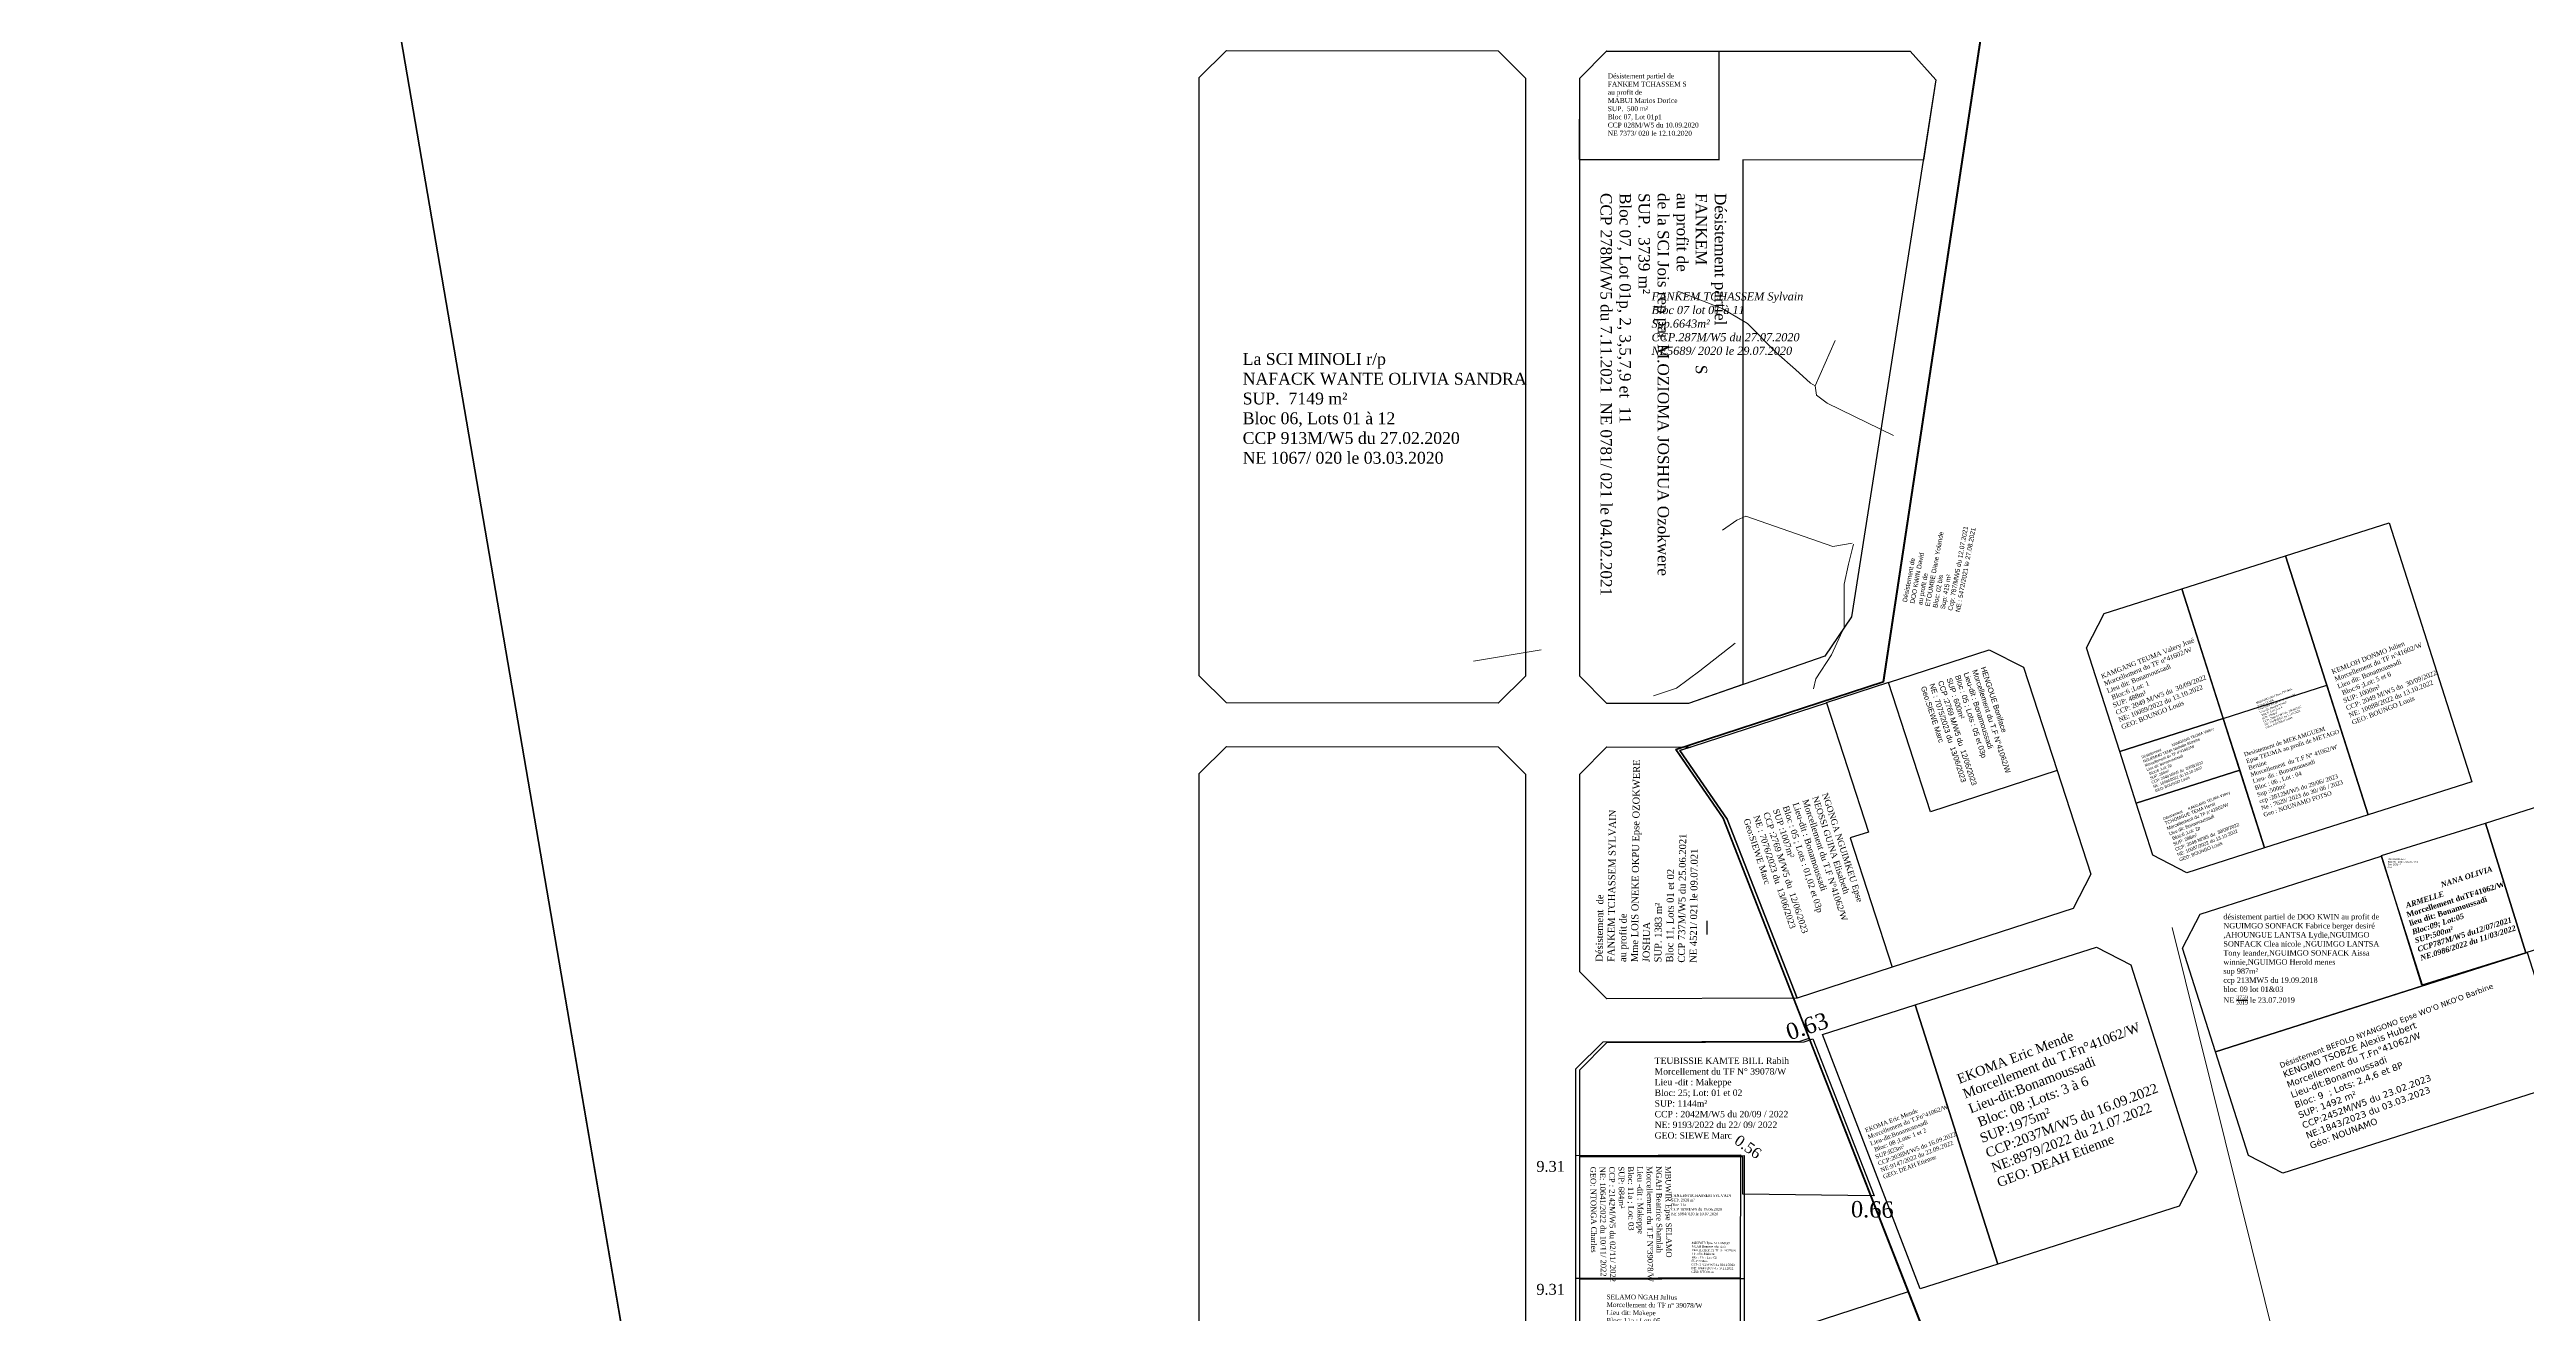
# Model space of a CAD drawing. Header units: millimetres. Extents: x 579832 to 917290, y 449831 to 1452191.
# Drawn here: x 581468.7 to 581924.3, y 450432.8 to 450665.2 of the extents above; entities that cross this region are included whole.
import ezdxf
from ezdxf.enums import TextEntityAlignment as Align

# ---------------------------------------------------------------- set-up
doc = ezdxf.new("R2010")
doc.units = ezdxf.units.MM
doc.header["$LTSCALE"] = 10
for name, color, linetype in [('Cotation Linéaire', 255, 'Continuous'), ('end maj 26 02 2021', 7, 'Continuous'), ('MAJ FER 2022', 7, 'Continuous'), ('MAJ JUILLET 2021', 7, 'Continuous'), ('Parcelle MAJ', 6, 'Continuous')]:
    doc.layers.add(name, color=color, linetype=linetype)
for name, color, linetype, lineweight in [('drains_fossés', 120, 'Continuous', 20), ('MAJ APRES LE 13.01.2023', 222, 'Continuous', 30), ('Roads_others', 24, 'Continuous', 9)]:
    doc.layers.add(name, color=color, linetype=linetype, lineweight=lineweight)
doc.styles.add('Times 1.0', font='times.ttf', dxfattribs={"width": 0.99, "height": 1})
doc.styles.add('Times 3.0', font='times.ttf', dxfattribs={"width": 0.99, "height": 3})

msp = doc.modelspace()

# ---------------------------------------------------------------- linework, layer by layer
for p, q in [((581806.94, 450548.81), (581795.52, 450545.1)), ((581837.97, 450532.61), (581844.16, 450513.59)), ((581844.16, 450513.59), (581840.95, 450507.29)), ((581840.95, 450507.29), (581807.64, 450496.45))]:
    msp.add_line(p, q)
at = {"flags": 128}
for points in [[(581895.19, 450524.49), (581880, 450572.13), (581899.05, 450578.21)], [(581899.05, 450578.21), (581914.25, 450530.57), (581895.19, 450524.49)], [(581868.54, 450542.23), (581871.58, 450532.7)]]:
    msp.add_lwpolyline(points, dxfattribs=at)
for points in [[(581845.22, 450500.16), (581851.51, 450496.91), (581863.67, 450458.8), (581860.42, 450452.52), (581827.07, 450441.88), (581811.88, 450489.52)], [(581811.88, 450489.52), (581827.08, 450441.88), (581812.8, 450437.33), (581794.8, 450484.07)], [(581779.71, 450461.94), (581779.67, 450439.33), (581749.46, 450439.23), (581749.46, 450461.84)], [(581780.41, 450461.82), (581780.38, 450439.21), (581750.16, 450439.1), (581750.16, 450461.71)], [(581780.38, 450439.21), (581780.38, 450426.59), (581754.92, 450418.31), (581750.16, 450421.77), (581750.16, 450439.1)]]:
    msp.add_lwpolyline(points, close=True, dxfattribs=at)
at = {"color": 6, "flags": 128}
msp.add_lwpolyline([(581793.05, 450483.29), (581804.34, 450454.42), (581780.17, 450454.72), (581780.16, 450461.62), (581750.16, 450461.62), (581750.16, 450477.62), (581755.16, 450482.64), (581791.42, 450482.76)], close=True, dxfattribs=at)
at = {"color": 2, "flags": 128}
msp.add_lwpolyline([(581779.67, 450439.33), (581779.67, 450426.72), (581754.21, 450418.44), (581749.46, 450421.89), (581749.46, 450439.23)], close=True, dxfattribs=at)
at = {"layer": 'drains_fossés'}
for p, q in [((581793.45, 450603.39), (581797.12, 450611.7)), ((581743.07, 450554.83), (581730.64, 450552.74))]:
    msp.add_line(p, q, dxfattribs=at)
for points in [[(581768.21, 450620.78), (581776.36, 450617.63), (581781, 450614.82), (581786.35, 450609.46), (581789.83, 450606.4), (581792.59, 450603.9), (581793.45, 450603.39)], [(581793.45, 450603.39), (581793.69, 450601.69), (581795.65, 450600.18), (581807.85, 450594.25)], [(581776.43, 450576.81), (581779.06, 450578.68), (581780.71, 450579.42), (581796.72, 450573.85), (581800.26, 450574.46)], [(581800.51, 450574.27), (581799.57, 450570.59), (581798.79, 450566.88), (581798.83, 450563.14), (581798.82, 450559.02), (581796.5, 450553.9), (581793.62, 450549.52), (581793.18, 450547.63)], [(581778.75, 450556.07), (581772.22, 450550.95), (581767.93, 450547.77), (581763.72, 450546.35)]]:
    msp.add_lwpolyline(points, dxfattribs=at)
at = {"layer": 'end maj 26 02 2021', "color": 3, "linetype": 'ByBlock', "lineweight": 40, "ltscale": 0.0014, "flags": 128}
for points in [[(581451.29, 451043.33), (581524.63, 450916.41), (581561.06, 450781.23), (581632.4, 450726.36), (581952.28, 450717.61), (581922.59, 450679.11), (581825.03, 450675.04), (581805.99, 450548.93), (581767.85, 450536.53), (581767.85, 450536.53), (581776.52, 450523.88), (581841.1, 450358.67), (581846.01, 450310.24), (581846.01, 450310.24), (581902.02, 450292.69), (581973.62, 450270.27)], [(581967.73, 450181.32), (581705.09, 450293.35), (581685.9, 450302.78), (581630.64, 450299.77), (581594.74, 450389.15), (581574.47, 450426.87), (581514.42, 450777.63), (581492.15, 450842.13), (581513.07, 450890.1), (581513.13, 450890.08), (581510.27, 450917.01), (581436.81, 451028.2)]]:
    msp.add_lwpolyline(points, dxfattribs=at)
at = {"layer": 'end maj 26 02 2021', "color": 1, "linetype": 'ByBlock', "lineweight": -3, "ltscale": 0.0014, "flags": 128}
for points in [[(581451.29, 451043.33), (581524.63, 450916.41), (581561.06, 450781.23), (581632.4, 450726.36), (581952.28, 450717.61), (581922.59, 450679.11), (581825.03, 450675.04), (581805.99, 450548.93), (581767.85, 450536.53), (581767.85, 450536.53), (581776.52, 450523.88), (581841.1, 450358.67), (581846.01, 450310.24), (581846.01, 450310.24), (581902.02, 450292.69), (581973.62, 450270.27)], [(581451.29, 451043.33), (581524.63, 450916.41), (581561.06, 450781.23), (581632.4, 450726.36), (581952.28, 450717.61), (581922.59, 450679.11), (581825.03, 450675.04), (581805.99, 450548.93), (581767.85, 450536.53), (581767.85, 450536.53), (581776.52, 450523.88), (581841.1, 450358.67), (581846.01, 450310.24), (581846.01, 450310.24), (581902.02, 450292.69), (581973.62, 450270.27)], [(581967.73, 450181.32), (581705.09, 450293.35), (581685.9, 450302.78), (581630.64, 450299.77), (581594.74, 450389.15), (581574.47, 450426.87), (581514.42, 450777.63), (581492.15, 450842.13), (581513.07, 450890.1), (581513.13, 450890.08), (581510.27, 450917.01), (581436.81, 451028.2)], [(581967.73, 450181.32), (581705.09, 450293.35), (581685.9, 450302.78), (581630.64, 450299.77), (581594.74, 450389.15), (581574.47, 450426.87), (581514.42, 450777.63), (581492.15, 450842.13), (581513.07, 450890.1), (581513.13, 450890.08), (581510.27, 450917.01), (581436.81, 451028.2)], [(581924.5, 450199.59), (581705.08, 450293.35), (581685.81, 450302.77), (581630.68, 450299.7), (581594.78, 450389.09), (581574.51, 450426.83), (581514.47, 450777.56)], [(581924.5, 450199.59), (581705.08, 450293.35), (581685.81, 450302.77), (581630.68, 450299.7), (581594.78, 450389.09), (581574.51, 450426.83), (581514.47, 450777.56)], [(581825.08, 450674.97), (581806.04, 450548.86), (581767.9, 450536.46), (581776.56, 450523.81), (581841.09, 450359.12), (581846.06, 450310.17), (581902.14, 450292.82), (581891.34, 450267.64), (581818.13, 450297.41), (581777.84, 450306.84), (581770.45, 450300.79), (581811.28, 450292.15), (581832.97, 450277.71), (581851.18, 450275.3), (581874.48, 450265.13), (581890.28, 450253.63), (581915.19, 450260.85), (581939.36, 450251.56)], [(581825.08, 450674.97), (581806.04, 450548.86), (581767.9, 450536.46), (581776.56, 450523.81), (581841.09, 450359.12), (581846.06, 450310.17), (581902.14, 450292.82), (581891.34, 450267.64), (581818.13, 450297.41), (581777.84, 450306.84), (581770.45, 450300.79), (581811.28, 450292.15), (581832.97, 450277.71), (581851.18, 450275.3), (581874.48, 450265.13), (581890.28, 450253.63), (581915.19, 450260.85), (581939.36, 450251.56)]]:
    msp.add_lwpolyline(points, dxfattribs=at)
at = {"layer": 'end maj 26 02 2021', "color": 150, "lineweight": -3, "flags": 128}
for points in [[(581685.15, 450665.08), (581735.15, 450665), (581740.15, 450659.99), (581740.15, 450659.99), (581740.15, 450549.99), (581735.15, 450545), (581685.15, 450545.08), (581680.15, 450550.08), (581680.15, 450660.08)], [(581685.15, 450665.08), (581735.15, 450665), (581740.15, 450659.99), (581740.15, 450659.99), (581740.15, 450549.99), (581735.15, 450545), (581685.15, 450545.08), (581680.15, 450550.08), (581680.15, 450660.08)], [(581775.75, 450664.95), (581775.75, 450644.95), (581750.13, 450644.99), (581750.15, 450659.99), (581755.09, 450664.91)], [(581775.75, 450664.95), (581775.75, 450644.95), (581750.13, 450644.99), (581750.15, 450659.99), (581755.09, 450664.91)], [(581755.15, 450664.98), (581810.97, 450664.9), (581815.69, 450659.64), (581800.16, 450560.93), (581795.26, 450553.68), (581770.14, 450544.95), (581755.14, 450544.98), (581750.15, 450549.98), (581750.15, 450659.99)], [(581755.15, 450664.98), (581810.97, 450664.9), (581815.69, 450659.64), (581800.16, 450560.93), (581795.26, 450553.68), (581770.14, 450544.95), (581755.14, 450544.98), (581750.15, 450549.98), (581750.15, 450659.99)], [(581775.8, 450664.95), (581810.97, 450664.9), (581815.69, 450659.64), (581813.38, 450644.91), (581780.15, 450644.95), (581780.15, 450548.43), (581770.14, 450544.95), (581755.14, 450544.98), (581750.15, 450549.98), (581750.15, 450645.01), (581775.8, 450644.97)], [(581775.8, 450664.95), (581810.97, 450664.9), (581815.69, 450659.64), (581813.38, 450644.91), (581780.15, 450644.95), (581780.15, 450548.43), (581770.14, 450544.95), (581755.14, 450544.98), (581750.15, 450549.98), (581750.15, 450645.01), (581775.8, 450644.97)], [(581685.15, 450537.08), (581735.15, 450537), (581740.15, 450531.99), (581740.15, 450421.99), (581735.15, 450417), (581685.15, 450417.08), (581680.15, 450422.09), (581680.15, 450532.09)], [(581685.15, 450537.08), (581735.15, 450537), (581740.15, 450531.99), (581740.15, 450421.99), (581735.15, 450417), (581685.15, 450417.08), (581680.15, 450422.09), (581680.15, 450532.09)], [(581685.15, 450537.08), (581735.15, 450537), (581740.15, 450531.99), (581740.15, 450421.99), (581735.15, 450417), (581685.15, 450417.08), (581680.15, 450422.09), (581680.15, 450532.09)], [(581685.15, 450537.08), (581735.15, 450537), (581740.15, 450531.99), (581740.15, 450421.99), (581735.15, 450417), (581685.15, 450417.08), (581680.15, 450422.09), (581680.15, 450532.09)], [(581897.62, 450516.87), (581905.22, 450493.05), (581867.11, 450480.9), (581861.04, 450499.95), (581861.04, 450499.95), (581864.28, 450506.23)], [(581897.62, 450516.87), (581905.22, 450493.05), (581867.11, 450480.9), (581861.04, 450499.95), (581861.04, 450499.95), (581864.28, 450506.23)]]:
    msp.add_lwpolyline(points, close=True, dxfattribs=at)
at = {"layer": 'end maj 26 02 2021', "flags": 128}
msp.add_lwpolyline([(581773.61, 450502.49), (581773.61, 450504.99)], dxfattribs=at)
msp.add_lwpolyline([(581773.61, 450502.49), (581773.61, 450504.99)], dxfattribs=at)
at = {"layer": 'end maj 26 02 2021', "color": 150, "linetype": 'ByBlock', "lineweight": -3, "ltscale": 0.0014, "flags": 128}
msp.add_lwpolyline([(581792.35, 450483.42), (581810.58, 450436.77), (581754.21, 450418.44), (581749.46, 450421.89), (581749.46, 450477.75), (581754.46, 450482.76), (581790.71, 450482.89)], close=True, dxfattribs=at)
at = {"layer": 'MAJ APRES LE 13.01.2023', "color": 232, "lineweight": 30, "flags": 128}
for points in [[(581825.48, 450554.84), (581831.79, 450551.63), (581837.97, 450532.61), (581814.67, 450525.03), (581806.94, 450548.81)], [(581795.53, 450545.09), (581803.26, 450521.32), (581799.93, 450520.23), (581807.66, 450496.46), (581790.16, 450490.77), (581777.26, 450523.69), (581768.6, 450536.33)], [(581924.45, 450499.18), (581932.05, 450475.37), (581879.48, 450458.59), (581873.19, 450461.84), (581867.11, 450480.89)]]:
    msp.add_lwpolyline(points, close=True, dxfattribs=at)
at = {"layer": 'MAJ APRES LE 13.01.2023', "flags": 128}
msp.add_lwpolyline([(581887.59, 450548.31), (581895.19, 450524.49), (581876.14, 450518.41), (581868.54, 450542.23)], close=True, dxfattribs=at)
at = {"layer": 'MAJ FER 2022', "flags": 128}
msp.add_lwpolyline([(581916.76, 450522.98), (581924.19, 450499.11), (581905.1, 450493.16), (581897.67, 450517.03)], close=True, dxfattribs=at)
msp.add_lwpolyline([(581916.76, 450522.98), (581924.19, 450499.11), (581905.1, 450493.16), (581897.67, 450517.03)], close=True, dxfattribs=at)
at = {"layer": 'MAJ JUILLET 2021', "color": 150, "lineweight": -3, "flags": 128}
msp.add_lwpolyline([(581755.16, 450536.98), (581770.53, 450536.96), (581768.6, 450536.33), (581777.26, 450523.68), (581790.13, 450490.76), (581755.16, 450490.64), (581750.16, 450495.62), (581750.16, 450531.99)], close=True, dxfattribs=at)
at = {"layer": 'MAJ JUILLET 2021', "flags": 128}
msp.add_lwpolyline([(581935.82, 450529.04), (581943.25, 450505.19), (581924.19, 450499.11), (581916.76, 450522.98)], close=True, dxfattribs=at)
msp.add_lwpolyline([(581935.82, 450529.04), (581943.25, 450505.19), (581924.19, 450499.11), (581916.76, 450522.98)], close=True, dxfattribs=at)
at = {"layer": 'Parcelle MAJ', "color": 6, "lineweight": 30, "flags": 128}
for points in [[(581899.05, 450578.21), (581914.25, 450530.57), (581895.19, 450524.49), (581880, 450572.13)], [(581880, 450572.13), (581895.19, 450524.49), (581876.14, 450518.41), (581860.94, 450566.05)], [(581860.94, 450566.05), (581868.54, 450542.23), (581849.49, 450536.15), (581843.41, 450555.21), (581846.65, 450561.49)], [(581871.58, 450532.7), (581876.14, 450518.41), (581861.85, 450513.85), (581855.56, 450517.1), (581852.53, 450526.63)]]:
    msp.add_lwpolyline(points, close=True, dxfattribs=at)
msp.add_lwpolyline([(581871.58, 450532.7), (581852.53, 450526.63), (581849.49, 450536.15), (581868.54, 450542.23)], dxfattribs=at)
at = {"layer": 'Roads_others'}
msp.add_lwpolyline([(581859.13, 450503.77), (581881.02, 450415.66), (581882.96, 450406.86), (581885.66, 450397.33), (581904.53, 450346.17), (581922.06, 450306.64), (581927.65, 450299.47), (581935.39, 450293.71), (581978.32, 450270.2)], dxfattribs=at)

# ---------------------------------------------------------------- texts
at = {"attachment_point": 1}
for s, insert, char_height, width, rotation in [('\\A1;{\\fTimes New Roman|b0|i0|c0|p18;KAMGANG TEUMA Valery José\\P\\C1;Morcellement du TF n°41602/W\\C256;      \\PLieu dit: Bonamoussadi    \\P Bloc:6 ;Lot: 1                                                     \\PSUP: 488m²                                                  \\PCCP: 2049 M/W5 du  30/09/2022             \\PNE: 10089/2022 du 13.10.2022                          \\P\\C1;GEO: BOUNGO Louis}', (581845.96, 450550.31), 0.8593, 25.101, 21.7199), ('\\A1;{\\fTimes New Roman|b0|i0|c0|p18;KEMLOH DONMO Julien\\P\\C1;Morcellement du TF n°41602/W\\C256;      \\PLieu dit: Bonamoussadi    \\P Bloc:6 ;Lot: 5 et 6                                                     \\PSUP: 1000m²                                                  \\PCCP: 2049 M/W5 du  30/09/2022             \\PNE: 10088/2022 du 13.10.2022                          \\P\\C1;GEO: BOUNGO Louis}', (581888.35, 450551.15), 0.8593, 25.101, 21.7199), ("\\A1;{\\fTimes New Roman|b0|i0|c0|p18;MEKAMGUEM Epse TEUMA\\PJeanne D'ARC\\P\\C1;Morcellement du TF n°41602/W\\C256;      \\PLieu dit: Bonamoussadi    \\P Bloc:6 ;Lot: 3 et 4                                                     \\PSUP: 1000m²                                                  \\PCCP: 2049 M/W5 du  30/09/2022             \\PNE: 10090/2022 du 13.10.2022                          \\P\\C1;GEO: BOUNGO Louis}", (581874.49, 450545.18), 0.3644, 10.6437, 21.7199), ('\\A1;{\\C1;Désistement ^IKAMGANG TEUMA Valery}\\PNGUEMMO TEMA Nathalie Blanche\\P{\\C1;Morcellement du TF n°41602/W}      \\PLieu dit: Bonamoussadi    \\P Bloc:6 ;Lot: 2p                                                     \\PSUP: 200m²                                                  \\PCCP: 2049 M/W5 du  30/09/2022             \\PNE: 10086/2022 du 13.10.2022                          \\P{\\C1;GEO: BOUNGO Louis}', (581853.42, 450535.3), 0.5, 18.1184, 21.7199), ('\\A1;{\\H0.8061x;\\C1;Désistement ^IKAMGANG TEUMA Valery}\\PTCHOMGUE TEMA Henri\\P{\\C1;Morcellement du TF n°41602/W}      \\PLieu dit: Bonamoussadi    \\P Bloc:6 ;Lot: 2p                                                     \\PSUP: 288m²                                                  \\PCCP: 2049 M/W5 du  30/09/2022             \\PNE: 10087/2022 du 13.10.2022                          \\P{\\C1;GEO: BOUNGO Louis}', (581857.38, 450523.97), 0.6203, 18.1184, 21.7199), ('{\\fTimes New Roman|b0|i0|c0|p18;EKOMA Eric Mende \\P\\C1;Morcellement du T.Fn%%D41062/W\\P\\C256;Lieu-dit:Bonamoussadi\\P Bloc: 08 ;Lots: 3 à 6\\C1;\\P\\C256;SUP:1975m²\\PCCP:2037M/W5 du 16.09.2022\\PNE:8979/2022 du 21.07.2022\\P\\C6;GEO: DEAH Etienne}', (581819.36, 450476.64), 1.7481, 59.337, 21.0627), ('{\\fTimes New Roman|b0|i0|c0|p18;TEUBISSIE KAMTE BILL Rabih\\P\\C1;Morcellement du TF N° 39078/W\\C256;\\PLieu -dit : Makeppe\\PBloc: 25; Lot: 01 et 02\\PSUP: 1144m²\\PCCP : 2042M/W5 du 20/09 / 2022\\PNE: 9193/2022 du 22/ 09/ 2022 \\PGEO: SIEWE Marc}', (581763.93, 450479.85), 1.1769, 49.9844, 0.0134), ('{\\fTimes New Roman|b0|i0|c0|p18;EKOMA Eric Mende \\P\\C1;Morcellement du T.Fn%%D41062/W\\P\\C256;Lieu-dit:Bonamoussadi\\P Bloc: 08 ;Lots: 1 et 2\\C1;\\P\\C256;SUP:823m²\\PCCP:2038M/W5 du 16.09.2022\\PNE:9147/2022 du 22.09.2022\\P\\C6;GEO: DEAH Etienne}', (581802.54, 450466.81), 0.7853, 26.6551, 21.0627), ('{\\fTimes New Roman|b0|i0|c0|p18;\\C3;MBUWIR Epse SELAMO \\PNGAH Beatrice Shamlah\\C256;\\P\\C1;Morcellement du T.F N°39078/W    \\C256;\\PLieu -dit : Makeppe\\PBloc: 11a ; Lot: 03\\PSUP: 684m²\\PCCP : 2142M/W5 du 02/11/ 2022\\PNE: 10641/2022 du 10/11/ 2022\\PGEO: NTONGA Charles }', (581766.94, 450459.9), 1.0337, 61.9575, 270.5191), ('\\A1;{\\fTimes New Roman|b0|i0|c186|p18;MBUWIR Epse SELAMON\\PNGAH Beatrice Shamlah\\P\\C1;Morcellement du TF n° 39078/W\\C256;       \\PLieu dit: Makepe \\PBloc: 11a ; Lot: 03                                                       \\PSUP: 684m²                                                  \\PCCP: 2142M/W5 du 02/11/2022             \\PNE: 10641/2022 du 10.11.2022                          \\P\\C1;GEO: NTONGA}', (581770.75, 450445.99), 0.4, 36.207, 359.4574), ('\\A1;{\\fTimes New Roman|b0|i0|c0|p18;SELAMO NGAH Julius\\P\\C1;Morcellement du TF n° 39078/W\\C256;       \\PLieu dit: Makepe \\PBloc: 11a ; Lot: 05                                                       \\PSUP: 516m²                                                  \\PCCP: 2141M/W5 du 02/11/2022             \\PNE: 10642/2022 du 10.11.2022                          \\P\\C1;GEO: NTONGA}', (581755.11, 450436.28), 0.8619, 25.1764, 359.4574)]:
    msp.add_mtext(s, dxfattribs=dict(at, insert=insert, char_height=char_height, width=width, rotation=rotation))
at = {"layer": 'Cotation Linéaire', "color": 6, "lineweight": 30, "style": 'Times 3.0', "width": 0.99}
for s, height, rotation, p in [('0.63', 3, 17.9923, (581792.44, 450484.21)), ('0.56', 2, 324.2227, (581780.54, 450462.63))]:
    msp.add_text(s, height=height, rotation=rotation, dxfattribs=at).set_placement(p, align=Align.CENTER)
for p in [(581744.8, 450460.84), (581744.8, 450438.23)]:
    msp.add_text('9.31', height=2, dxfattribs=at).set_placement(p, align=Align.TOP_CENTER)
msp.add_text('0.66', height=3, rotation=359.2841, dxfattribs=at).set_placement((581804, 450453.43), align=Align.TOP_CENTER)
at = {"layer": 'end maj 26 02 2021', "color": 150, "linetype": 'ByBlock', "lineweight": -3, "ltscale": 0.0014, "attachment_point": 1, "style": 'Times 1.0'}
for s, insert, char_height, width in [('{\\fTimes New Roman|b0|i0|c186|p18;\\C1;Désistement partiel de \\C256;\\PFANKEM TCHASSEM S\\P\\C1;au profit de \\P\\C256;MABUI Marios Dorice \\PSUP.  \\fTimes New Roman|b0|i0|c0|p18;500\\fTimes New Roman|b0|i0|c186|p18; m²\\PBloc 0\\fTimes New Roman|b0|i0|c0|p18;7\\fTimes New Roman|b0|i0|c186|p18;, Lot 0\\fTimes New Roman|b0|i0|c0|p18;1p1\\P\\fTimes New Roman|b0|i0|c186|p18;CCP \\fTimes New Roman|b0|i0|c0|p18;028\\fTimes New Roman|b0|i0|c186|p18;M/W5 du \\fTimes New Roman|b0|i0|c0|p18;10.09.2020\\P\\fTimes New Roman|b0|i0|c186|p18;NE \\fTimes New Roman|b0|i0|c0|p18;7373\\fTimes New Roman|b0|i0|c186|p18;/ 020 le \\fTimes New Roman|b0|i0|c0|p18;12.10.2020}', (581755.31, 450660.83), 0.90389, 96.5986), ('{\\fTimes New Roman|b0|i0|c186|p18;\\C1;Désistement partiel de \\C256;\\PFANKEM TCHASSEM S\\P\\C1;au profit de \\P\\C256;MABUI Marios Dorice \\PSUP.  \\fTimes New Roman|b0|i0|c0|p18;500\\fTimes New Roman|b0|i0|c186|p18; m²\\PBloc 0\\fTimes New Roman|b0|i0|c0|p18;7\\fTimes New Roman|b0|i0|c186|p18;, Lot 0\\fTimes New Roman|b0|i0|c0|p18;1p1\\P\\fTimes New Roman|b0|i0|c186|p18;CCP \\fTimes New Roman|b0|i0|c0|p18;028\\fTimes New Roman|b0|i0|c186|p18;M/W5 du \\fTimes New Roman|b0|i0|c0|p18;10.09.2020\\P\\fTimes New Roman|b0|i0|c186|p18;NE \\fTimes New Roman|b0|i0|c0|p18;7373\\fTimes New Roman|b0|i0|c186|p18;/ 020 le \\fTimes New Roman|b0|i0|c0|p18;12.10.2020}', (581755.31, 450660.83), 0.90389, 96.5986), ('{\\fTimes New Roman|b0|i1|c0|p18;\\C7;FANKEM TCHASSEM Sylvain\\PBloc 07 lot 01 à 11\\PSup.6643m²\\PCCP.287M/W5 du 27.07.2020\\PNE5689/ 2020 le 29.07.2020}', (581763.37, 450620.58), 1.5, 30.1038), ('{\\fTimes New Roman|b0|i1|c0|p18;\\C7;FANKEM TCHASSEM Sylvain\\PBloc 07 lot 01 à 11\\PSup.6643m²\\PCCP.287M/W5 du 27.07.2020\\PNE5689/ 2020 le 29.07.2020}', (581763.37, 450620.58), 1.5, 30.1038), ('{\\C256;La SCI MINOLI r/p\\PNAFACK WANTE OLIVIA SANDRA\\PSUP.  7149 m²\\PBloc 06, Lots 01 à 12\\PCCP 913M/W5 du 27.02.2020\\PNE 1067/ 020 le 03.03.2020}', (581688.15, 450609.41), 2.1802, 232.9936), ('{\\C256;La SCI MINOLI r/p\\PNAFACK WANTE OLIVIA SANDRA\\PSUP.  7149 m²\\PBloc 06, Lots 01 à 12\\PCCP 913M/W5 du 27.02.2020\\PNE 1067/ 020 le 03.03.2020}', (581688.15, 450609.41), 2.1802, 232.9936), ('\\A1;désistement partiel de DOO KWIN au profit de \\PNGUIMGO SONFACK Fabrice berger desiré ,AHOUNGUE LANTSA Lydie,NGUIMGO SONFACK Clea nicole ,NGUIMGO LANTSA Tony leander,NGUIMGO SONFACK Aissa winnie,NGUIMGO Herold menes\\Psup 987m²\\Pccp 213MW5 du 19.09.2018\\Pbloc 09 lot 01&03\\PNE {\\H0.7x;\\S3759/2019;} le 23.07.2019', (581868.56, 450506.26), 1, 31.6006), ('\\A1;désistement partiel de DOO KWIN au profit de \\PNGUIMGO SONFACK Fabrice berger desiré ,AHOUNGUE LANTSA Lydie,NGUIMGO SONFACK Clea nicole ,NGUIMGO LANTSA Tony leander,NGUIMGO SONFACK Aissa winnie,NGUIMGO Herold menes\\Psup 987m²\\Pccp 213MW5 du 19.09.2018\\Pbloc 09 lot 01&03\\PNE {\\H0.7x;\\S3759/2019;} le 23.07.2019', (581868.56, 450506.26), 1, 31.6006), ('{\\fTimes New Roman|b0|i0|c186|p18;\\C256;FANKEM TCHASSEM SYLVAIN\\PSUP. \\fTimes New Roman|b0|i0|c0|p18;2928\\fTimes New Roman|b0|i0|c186|p18; m²\\PBloc \\fTimes New Roman|b0|i0|c0|p18;11a\\P\\fTimes New Roman|b0|i0|c186|p18;CCP 18\\fTimes New Roman|b0|i0|c0|p18;7\\fTimes New Roman|b0|i0|c186|p18;M/W5 du 15.06.2020\\PNE 50\\fTimes New Roman|b0|i0|c0|p18;84\\fTimes New Roman|b0|i0|c186|p18;/ 020 le 10.07.2020}', (581766.98, 450454.72), 0.5048, 23.4269)]:
    msp.add_mtext(s, dxfattribs=dict(at, insert=insert, char_height=char_height, width=width))
for s, insert, char_height, width, rotation in [('{\\fTimes New Roman|b0|i0|c186|p18;\\C1;Désistement partiel de \\C256;\\PFANKEM TCHASSEM S\\P\\C1;au profit de \\P\\fTimes New Roman|b0|i0|c0|p18;\\C256;de la SCI Jois rep par M.OZIOMA JOSHUA Ozokwere \\fTimes New Roman|b0|i0|c186|p18;\\PSUP.  \\fTimes New Roman|b0|i0|c0|p18;3739\\fTimes New Roman|b0|i0|c186|p18; m²\\PBloc 0\\fTimes New Roman|b0|i0|c0|p18;7\\fTimes New Roman|b0|i0|c186|p18;, Lot 0\\fTimes New Roman|b0|i0|c0|p18;1p, 2, 3,5,7,9 et  11\\P\\fTimes New Roman|b0|i0|c186|p18;CCP \\fTimes New Roman|b0|i0|c0|p18;278\\fTimes New Roman|b0|i0|c186|p18;M/W5 du \\fTimes New Roman|b0|i0|c0|p18;7.11.2021  \\fTimes New Roman|b0|i0|c186|p18;NE \\fTimes New Roman|b0|i0|c0|p18;0781\\fTimes New Roman|b0|i0|c186|p18;/ 02\\fTimes New Roman|b0|i0|c0|p18;1\\fTimes New Roman|b0|i0|c186|p18; le \\fTimes New Roman|b0|i0|c0|p18;04.02.2021}', (581777.1, 450638.84), 2.10155, 224.5917, 270), ('{\\fTimes New Roman|b0|i0|c186|p18;\\C1;Désistement partiel de \\C256;\\PFANKEM TCHASSEM S\\P\\C1;au profit de \\P\\fTimes New Roman|b0|i0|c0|p18;\\C256;de la SCI Jois rep par M.OZIOMA JOSHUA Ozokwere \\fTimes New Roman|b0|i0|c186|p18;\\PSUP.  \\fTimes New Roman|b0|i0|c0|p18;3739\\fTimes New Roman|b0|i0|c186|p18; m²\\PBloc 0\\fTimes New Roman|b0|i0|c0|p18;7\\fTimes New Roman|b0|i0|c186|p18;, Lot 0\\fTimes New Roman|b0|i0|c0|p18;1p, 2, 3,5,7,9 et  11\\P\\fTimes New Roman|b0|i0|c186|p18;CCP \\fTimes New Roman|b0|i0|c0|p18;278\\fTimes New Roman|b0|i0|c186|p18;M/W5 du \\fTimes New Roman|b0|i0|c0|p18;7.11.2021  \\fTimes New Roman|b0|i0|c186|p18;NE \\fTimes New Roman|b0|i0|c0|p18;0781\\fTimes New Roman|b0|i0|c186|p18;/ 02\\fTimes New Roman|b0|i0|c0|p18;1\\fTimes New Roman|b0|i0|c186|p18; le \\fTimes New Roman|b0|i0|c0|p18;04.02.2021}', (581777.1, 450638.84), 2.10155, 224.5917, 270), ('{\\C1;Désistement  de\\C256; \\P\\fTimes New Roman|b0|i0|c186|p18;FANKEM TCHASSEM SYLVAIN\\fTimes New Roman|b0|i0|c0|p18;\\P\\C1;au profit de \\P\\C256;Mme LOIS ONEKE OKPU Epse OZOKWERE \\PJOSHUA \\fTimes New Roman|b0|i0|c186|p18;\\PSUP. \\fTimes New Roman|b0|i0|c0|p18;1383\\fTimes New Roman|b0|i0|c186|p18; m²\\PBloc \\fTimes New Roman|b0|i0|c0|p18;11, Lots 01 et 02\\P\\fTimes New Roman|b0|i0|c186|p18;CCP \\fTimes New Roman|b0|i0|c0|p18;737\\fTimes New Roman|b0|i0|c186|p18;M/W5 du \\fTimes New Roman|b0|i0|c0|p18;25.06.2021\\fTimes New Roman|b0|i0|c186|p18;\\PNE \\fTimes New Roman|b0|i0|c0|p18;4521\\fTimes New Roman|b0|i0|c186|p18;/ 02\\fTimes New Roman|b0|i0|c0|p18;1\\fTimes New Roman|b0|i0|c186|p18; le \\fTimes New Roman|b0|i0|c0|p18;09.07.021}', (581753.08, 450497.47), 1.296, 60.1446, 89.3807), ('{\\C1;Désistement  de\\C256; \\P\\fTimes New Roman|b0|i0|c186|p18;FANKEM TCHASSEM SYLVAIN\\fTimes New Roman|b0|i0|c0|p18;\\P\\C1;au profit de \\P\\C256;Mme LOIS ONEKE OKPU Epse OZOKWERE \\PJOSHUA \\fTimes New Roman|b0|i0|c186|p18;\\PSUP. \\fTimes New Roman|b0|i0|c0|p18;1383\\fTimes New Roman|b0|i0|c186|p18; m²\\PBloc \\fTimes New Roman|b0|i0|c0|p18;11, Lots 01 et 02\\P\\fTimes New Roman|b0|i0|c186|p18;CCP \\fTimes New Roman|b0|i0|c0|p18;737\\fTimes New Roman|b0|i0|c186|p18;M/W5 du \\fTimes New Roman|b0|i0|c0|p18;25.06.2021\\fTimes New Roman|b0|i0|c186|p18;\\PNE \\fTimes New Roman|b0|i0|c0|p18;4521\\fTimes New Roman|b0|i0|c186|p18;/ 02\\fTimes New Roman|b0|i0|c0|p18;1\\fTimes New Roman|b0|i0|c186|p18; le \\fTimes New Roman|b0|i0|c0|p18;09.07.021}', (581753.08, 450497.47), 1.296, 60.1446, 89.3807), ('{\\C1;Désistement  de\\C256; \\P\\fTimes New Roman|b0|i0|c186|p18;FANKEM TCHASSEM SYLVAIN\\fTimes New Roman|b0|i0|c0|p18;\\P\\C1;au profit de \\P\\C256;Mme LOIS ONEKE OKPU Epse OZOKWERE \\PJOSHUA \\fTimes New Roman|b0|i0|c186|p18;\\PSUP. \\fTimes New Roman|b0|i0|c0|p18;1383\\fTimes New Roman|b0|i0|c186|p18; m²\\PBloc \\fTimes New Roman|b0|i0|c0|p18;11, Lots 01 et 02\\P\\fTimes New Roman|b0|i0|c186|p18;CCP \\fTimes New Roman|b0|i0|c0|p18;737\\fTimes New Roman|b0|i0|c186|p18;M/W5 du \\fTimes New Roman|b0|i0|c0|p18;25.06.2021\\fTimes New Roman|b0|i0|c186|p18;\\PNE \\fTimes New Roman|b0|i0|c0|p18;4521\\fTimes New Roman|b0|i0|c186|p18;/ 02\\fTimes New Roman|b0|i0|c0|p18;1\\fTimes New Roman|b0|i0|c186|p18; le \\fTimes New Roman|b0|i0|c0|p18;09.07.021}', (581753.08, 450497.47), 1.296, 60.1446, 89.3807)]:
    msp.add_mtext(s, dxfattribs=dict(at, insert=insert, char_height=char_height, width=width, rotation=rotation))
at = {"layer": 'end maj 26 02 2021', "color": 5, "linetype": 'ByBlock', "lineweight": 30, "insert": (581809.51, 450563.7), "char_height": 0.85, "width": 16.2762, "attachment_point": 1, "rotation": 79.3632}
msp.add_mtext('{\\fArial|b0|i0|c0|p34;\\C1;Désistement de\\C5; \\PDOO KWIN David\\P\\C1;au profit de \\P\\C5;ETOUMBE Diane Yolande \\PBloc: 02 bis\\PSup: 415 m²\\PCcp: 787/MW5 du 12.07.2021\\PNE : 5472/2021 le 27.08.2021}', dxfattribs=at)
msp.add_mtext('{\\fArial|b0|i0|c0|p34;\\C1;Désistement de\\C5; \\PDOO KWIN David\\P\\C1;au profit de \\P\\C5;ETOUMBE Diane Yolande \\PBloc: 02 bis\\PSup: 415 m²\\PCcp: 787/MW5 du 12.07.2021\\PNE : 5472/2021 le 27.08.2021}', dxfattribs=at)
at = {"layer": 'end maj 26 02 2021', "linetype": 'ByBlock', "insert": (581898.79, 450516.5), "char_height": 0.3, "width": 30.8864, "attachment_point": 1}
msp.add_mtext('{\\fArial|b0|i0|c0|p34;DOO KWIN David\\PBloc: 09   Lots: 1,3,5,6p,7 et 8\\PSup: 2831m²\\PCcp: 1427/MW5 du 21.09.2012\\PNE : 7594/12}', dxfattribs=at)
msp.add_mtext('{\\fArial|b0|i0|c0|p34;DOO KWIN David\\PBloc: 09   Lots: 1,3,5,6p,7 et 8\\PSup: 2831m²\\PCcp: 1427/MW5 du 21.09.2012\\PNE : 7594/12}', dxfattribs=at)
at = {"layer": 'MAJ APRES LE 13.01.2023', "color": 232, "lineweight": 30, "attachment_point": 1}
for s, insert, char_height, width, rotation in [('{\\C7;HENGOUE Boniface\\P\\C1;Morcellement du T.F N°41062/W     \\P\\C7;Lieu-dit : Bonamoussadi\\PBloc : 05 ; Lots : 05 et 03p\\PSUP : 600m²\\PCCP :2769 M/W5 du  12/06/2023\\PNE : 7075/2023 du  13/06/2023\\C256;\\P\\C1;Geo:SIEWE Marc}', (581824.85, 450551.84), 0.9922, 21.299, 288.0503), ('{\\fTimes New Roman|b0|i0|c0|p18;\\C7;NGONGA NGUIMKEU Epse NEOSSI GUINA Elisabeth\\P\\C1;Morcellement du T.F N°41062/W     \\P\\C256;Lieu-dit : Bonamoussadi\\PBloc : 05 ; Lots : 01,02 et 03p\\PSUP :1007m²\\PCCP :2769 M/W5 du  12/06/2023\\PNE : 7076/2023 du  13/06/2023\\P\\C1;Geo:SIEWE Marc}', (581795.8, 450528.65), 1.138, 24.4285, 288.0503), ("{\\fVerdana|b0|i0|c0|p34;\\H0.8333x;\\C1;Désistement BEFOLO NYANGONO Epse WO'O NKO'O Barbine\\P\\H1.2x;\\C7;KENGMO TSOBZE Alexis Hubert\\C232;\\P\\C1;Morcellement du T.Fn%%D41062/W\\P\\C7;Lieu-dit:Bonamoussadi\\PBloc: 9  ; Lots: 2,4,6 et 8P\\PSUP: 1492 m²\\PCCP:2452M/W5 du 23.02.2023\\PNE:1843/2023 du 03.03.2023\\P\\C1;Géo: NOUNAMO}", (581878.78, 450478.83), 1.2, 46.2161, 20.5865)]:
    msp.add_mtext(s, dxfattribs=dict(at, insert=insert, char_height=char_height, width=width, rotation=rotation))
at = {"layer": 'MAJ APRES LE 13.01.2023', "insert": (581872.25, 450535.93), "char_height": 0.77611, "width": 17.9208, "attachment_point": 1, "rotation": 17.9295}
msp.add_mtext('\\A1;{\\fTimes New Roman|b0|i0|c186|p18;Desistement de MEKAMGUEM Epse TEUMA au profit de METAGO Bertine \\PMorcellement  du T.F N° 41062/W\\PLieu- dit : Bonamoussadi   \\PBloc : 06 , Lot : 04\\PSup :500m²\\Pccp :2812M/W5 du 29/06/ 2023\\PNe : 7629/ 2023 du 30/ 06 / 2023\\PGeo : NOUNAMO FOTSO }', dxfattribs=at)
at = {"layer": 'MAJ FER 2022', "insert": (581901.11, 450509.75), "char_height": 0.7, "width": 76.8424, "attachment_point": 1, "rotation": 17.6853}
msp.add_mtext('{\\fTimes New Roman|b1|i1|c0|p18;\\H1.429x;NTANKEU NANA OLIVIA\\P ARMELLE\\P\\fTimes New Roman|b1|i0|c0|p18;\\C1;Morcellement duTF41062/W\\Plieu dit: Bonamoussadi\\P\\fTimes New Roman|b1|i1|c0|p18;\\C256;Bloc:09; Lot:05\\PSUP:500m²\\PCCP787M/W5 du12/07/2021\\PNE.0986/2022 du 11/03/2022\\H2x;\\P\\H0.3506x; }', dxfattribs=at)
msp.add_mtext('{\\fTimes New Roman|b1|i1|c0|p18;\\H1.429x;NTANKEU NANA OLIVIA\\P ARMELLE\\P\\fTimes New Roman|b1|i0|c0|p18;\\C1;Morcellement duTF41062/W\\Plieu dit: Bonamoussadi\\P\\fTimes New Roman|b1|i1|c0|p18;\\C256;Bloc:09; Lot:05\\PSUP:500m²\\PCCP787M/W5 du12/07/2021\\PNE.0986/2022 du 11/03/2022\\H2x;\\P\\H0.3506x; }', dxfattribs=at)

doc.saveas('drawing.dxf')
